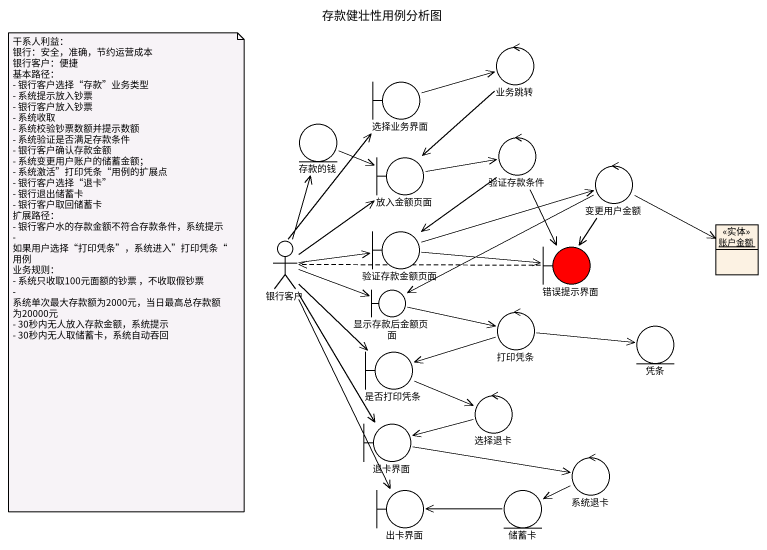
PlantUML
@startuml
title 存款健壮性用例分析图
allowmixing
hide circle
hide empty members
boundary 选择业务界面
control 业务跳转
entity 存款的钱
boundary 放入金额页面
control 验证存款条件
control 变更用户金额
boundary 验证存款金额页面
object 账户金额 <<实体>>
actor 银行客户
boundary 错误提示界面 #FF0000
boundary 显示存款后金额页面
control 打印凭条
boundary 是否打印凭条
entity 凭条
boundary 退卡界面
control 选择退卡
control 系统退卡
boundary 出卡界面
entity 储蓄卡
选择业务界面 -right-> 业务跳转
业务跳转 --> 放入金额页面
存款的钱 -right-> 放入金额页面
放入金额页面 -right-> 验证存款条件
验证存款条件 --> 验证存款金额页面
验证存款条件 --> 错误提示界面
变更用户金额 -right-> 账户金额
变更用户金额 --> 错误提示界面
变更用户金额 -left-> 显示存款后金额页面
验证存款金额页面 -right-> 变更用户金额
验证存款金额页面 -right-> 错误提示界面
银行客户 -up-> 选择业务界面
银行客户 -up-> 存款的钱
银行客户 -up-> 放入金额页面
银行客户 -right-> 验证存款金额页面
银行客户 -right-> 显示存款后金额页面
银行客户 --> 是否打印凭条
银行客户 --> 退卡界面
银行客户 --> 出卡界面
错误提示界面 .left.> 银行客户
显示存款后金额页面 -right-> 打印凭条
打印凭条 -left-> 是否打印凭条
打印凭条 -right-> 凭条
是否打印凭条 -right-> 选择退卡
退卡界面 -right-> 系统退卡
选择退卡 -left-> 退卡界面
系统退卡 -left-> 储蓄卡
储蓄卡 -left-> 出卡界面
note as N1
  干系人利益：
  银行：安全，准确，节约运营成本
  银行客户：便捷
  基本路径：
  - 银行客户选择“存款”业务类型
  - 系统提示放入钞票
  - 银行客户放入钞票
  - 系统收取
  - 系统校验钞票数额并提示数额
  - 系统验证是否满足存款条件
  - 银行客户确认存款金额
  - 系统变更用户账户的储蓄金额；
  - 系统激活”打印凭条“用例的扩展点
  - 银行客户选择“退卡”
  - 银行退出储蓄卡
  - 银行客户取回储蓄卡
  扩展路径：
  - 银行客户水的存款金额不符合存款条件，系统提示
  - 如果用户选择“打印凭条”，系统进入”打印凭条“用例
  业务规则：
  - 系统只收取100元面额的钞票 ，不收取假钞票
  - 系统单次最大存款额为2000元，当日最高总存款额为20000元
  - 30秒内无人放入存款金额，系统提示
  - 30秒内无人取储蓄卡，系统自动吞回
end note
@enduml
